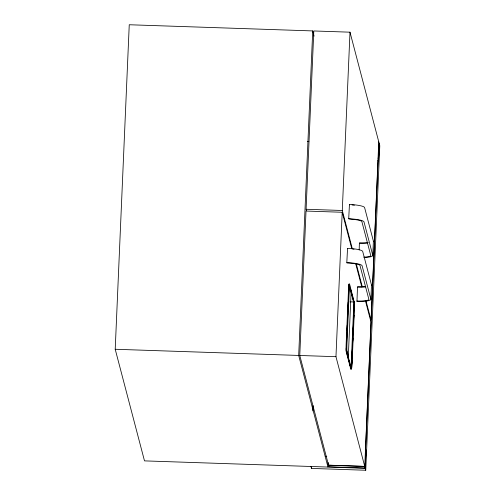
<?xml version="1.0" encoding="UTF-8"?>
<svg xmlns="http://www.w3.org/2000/svg" width="495" height="495" viewBox="0 0 495 495"><rect width="100%" height="100%" fill="white"/><g stroke="black" fill="none" stroke-linecap="round" stroke-linejoin="round"><path stroke-width="0.74" d="M310.959 466.488L311.473 468.425L365.749 470.25L365.242 468.313L144.497 460.882L115.211 349.266L129.251 24.75L312.722 30.925L314.09 36.135M328.173 462.423L327.968 467.057L298.689 355.441L312.722 30.925M365.446 450.394L365.854 451.941L365.161 467.992L328.971 466.773L299.772 355.478L306.021 211.049L342.206 212.268L351.803 248.83M306.485 210.759L306.096 209.267L313.805 30.962L349.996 32.181L379.195 143.476L378.502 159.52L378.093 157.973M312.871 410.986L313.1 405.584M311.473 468.425L311.534 466.903M365.161 467.992L335.963 356.697L342.206 212.268M352.267 248.54L342.286 210.486L349.996 32.181M346.809 262.635L347.546 248.372A14.504 2.555 2.5 0 1 362.699 251.441L371.504 284.99L370.885 299.258A14.504 2.555 2.5 0 1 357.087 301.35L356.883 301.028L359.457 301.065A12.684 2.234 2.5 0 0 368.936 299.63L359.908 265.196A12.684 2.234 2.5 0 0 349.495 263.093L346.896 262.956L346.933 262.641A14.504 2.555 2.5 0 1 362.08 265.71L370.885 299.258M363.695 257.153A12.684 2.234 2.5 0 0 370.835 255.767L361.802 221.333A12.684 2.234 2.5 0 0 351.394 219.229L348.709 218.771L349.445 204.509A14.504 2.555 2.5 0 1 364.598 207.578L373.397 241.127L372.785 255.395A14.504 2.555 2.5 0 1 364.469 257.48M346.24 347.923L346.141 350.213L347.422 355.094M346.506 341.822L346.735 336.482M347.001 330.375L347.23 325.036M347.496 318.935L347.725 313.589M347.991 307.488L348.22 302.148M348.486 296.041L348.715 290.701M348.913 286.122L348.981 284.6L349.099 285.058M350.825 368.076L347.614 355.831L348.338 355.849L351.172 290.237L350.813 290.225M351.054 367.581L353.894 301.969L350.231 288.016M354.253 301.981L354.432 302.742A6.163 0.328 -88.1 0 1 354.451 308.694L352.056 364.079A6.163 0.328 -88.1 0 1 351.599 368.206L354.253 301.981L350.07 301.839M351.84 360.799L351.697 364.066M352.205 352.409L352.335 349.359M352.7 340.962L352.83 337.912M353.195 329.522L353.325 326.471M353.69 318.075L353.82 315.024M351.92 360.267L351.79 363.324A7.252 0.39 -88.1 0 1 351.741 364.425M352.186 354.154L352.384 349.569M352.681 342.695L352.879 338.11M353.176 331.229L353.374 326.644M353.671 319.77L353.875 315.185M356.969 301.35L357.501 286.76L360.075 286.803A12.684 2.234 2.5 0 0 365.817 286.481M359.191 249.975L359.395 242.897L361.975 242.94A12.684 2.234 2.5 0 0 368.292 242.538M378.768 141.861L371.058 320.166L365.972 300.768M365.242 468.313L366.015 450.481L365.595 448.872L378.087 160.015L378.508 161.63L379.281 143.798L379.789 145.734L365.749 470.25M348.907 290.07L348.95 289.092A6.163 0.328 -88.1 0 1 349.408 284.965L349.847 286.543M307.315 141.372L308.855 141.428M306.096 209.267L342.286 210.486M348.709 218.771L348.827 218.778A14.504 2.555 2.5 0 1 363.98 221.847L372.785 255.395M359.481 243.218L359.599 243.224A14.504 2.555 2.5 0 0 367.525 243.057M357.588 287.081L357.706 287.088A14.504 2.555 2.5 0 0 365.632 286.921M115.211 349.266L298.689 355.441M299.772 355.478L335.963 356.697M350.695 367.568L351.419 367.593M325.24 456.254L326.774 456.303M328.55 465.164L364.735 466.377M328.562 465.226L364.753 466.445L370.984 321.948L365.502 301.059M349.408 204.831L349.328 204.509M347.515 248.694L347.428 248.372M349.823 285.083L349.773 284.978A6.163 0.328 -88.1 0 0 349.315 289.105L346.921 344.495A6.163 0.328 -88.1 0 0 346.939 350.441L348.338 355.849M356.183 263.464L362.253 286.593M355.713 263.755L361.783 286.883M350.287 288.331L350.856 290.509M351.233 291.963L351.809 294.141M352.762 297.767L353.331 299.945M350.646 290.942L353.529 301.956M371.504 284.99A14.504 2.555 2.5 0 1 371.355 285.485M352.52 249.035A12.684 2.234 2.5 0 1 354.043 249.214M354.185 307.568A7.252 0.39 -88.1 0 0 354.074 301.412L349.501 283.994A7.252 0.39 -88.1 0 0 348.857 289.835L346.556 344.483A6.163 0.328 -88.1 0 0 346.58 350.429L351.24 368.193A6.163 0.328 -88.1 0 0 351.407 367.581M346.543 343.326A7.252 0.39 -88.1 0 0 346.574 351.747L351.141 369.171A7.252 0.39 -88.1 0 0 351.543 367.271M349.142 283.981A7.252 0.39 -88.1 0 0 348.492 289.822L346.184 343.313A7.252 0.39 -88.1 0 0 346.209 351.735L350.782 369.159A7.252 0.39 -88.1 0 0 351.042 368.552M353.715 301.399A7.252 0.39 -88.1 0 1 353.801 302.148M373.397 241.127A14.504 2.555 2.5 0 1 373.255 241.622M352.013 204.961A12.684 2.234 2.5 0 1 354.42 205.171"/></g></svg>
